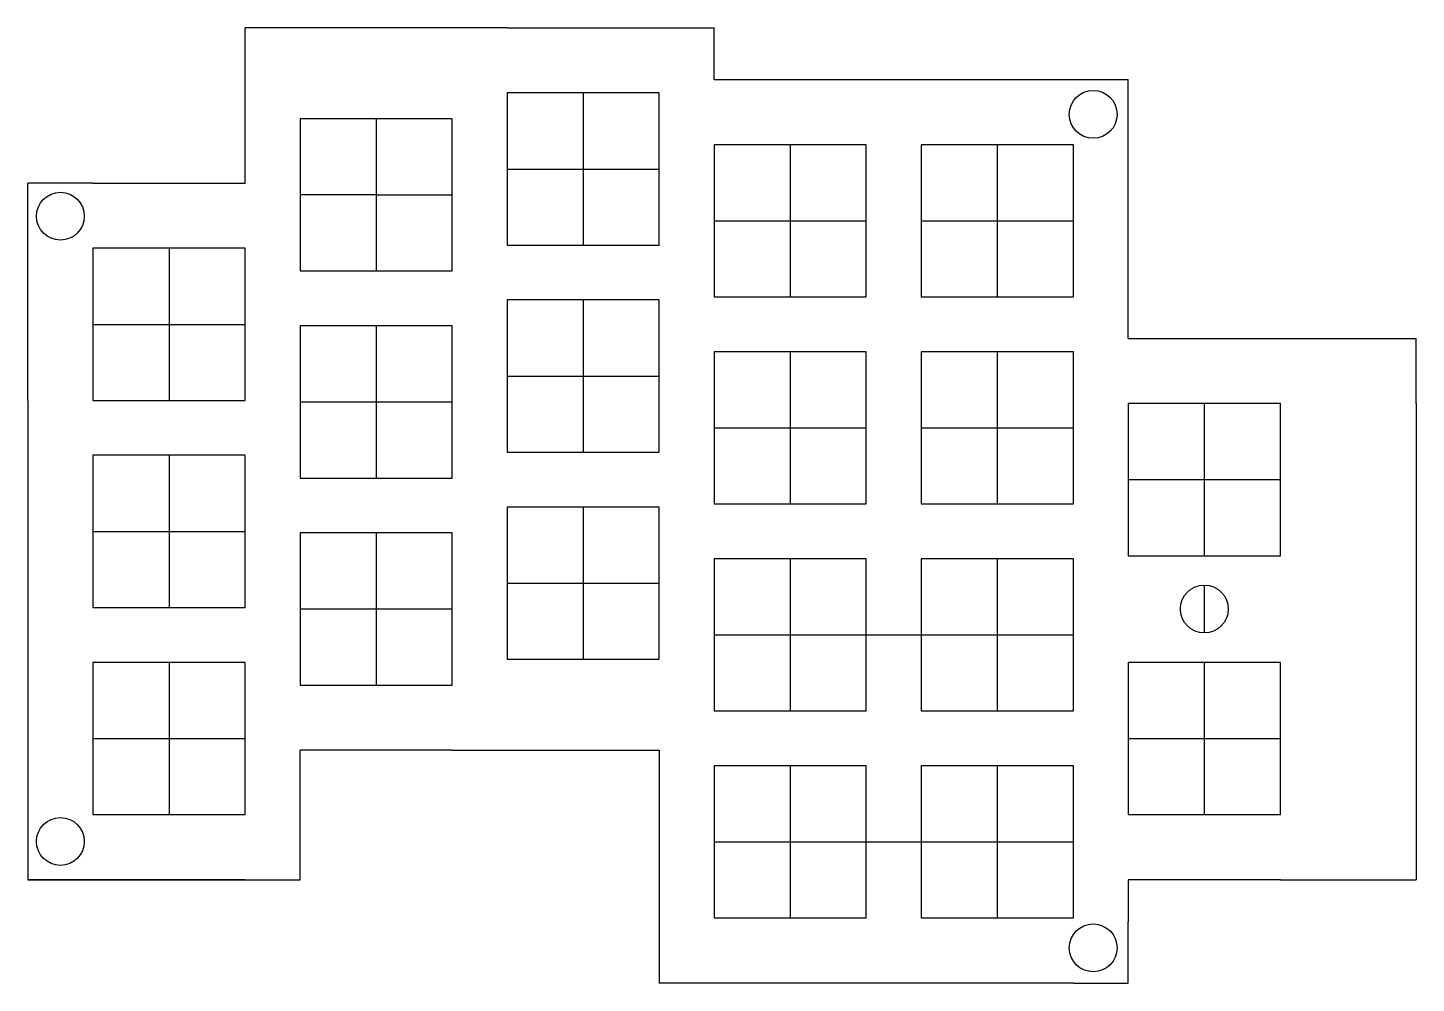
# Model space of a CAD drawing. Header units: millimetres. Extents: x 7 to 134, y 7 to 95.
import ezdxf

# ---------------------------------------------------------------- set-up
doc = ezdxf.new("R2010")
doc.units = ezdxf.units.MM
doc.layers.get('0').update_dxf_attribs({"linetype": 'CONTINUOUS'})

msp = doc.modelspace()

# ---------------------------------------------------------------- linework, layer by layer
for p, q in [((28.92, 94.54), (26.62, 94.54)), ((26.62, 80.25), (26.62, 94.54)), ((50.72, 94.54), (28.92, 94.54)), ((50.72, 94.54), (64.72, 94.54)), ((64.72, 94.54), (67.47, 94.54)), ((67.47, 94.54), (69.77, 94.54)), ((69.77, 89.78), (69.77, 94.54)), ((69.77, 89.78), (83.77, 89.78)), ((83.77, 89.78), (105.57, 89.78)), ((105.57, 89.78), (107.87, 89.78)), ((107.87, 65.96), (107.87, 89.78)), ((57.72, 88.54), (57.72, 74.54)), ((38.67, 86.16), (38.67, 72.16)), ((76.77, 83.78), (76.77, 69.78)), ((95.82, 83.78), (95.82, 69.78)), ((50.72, 81.54), (64.72, 81.54)), ((12.62, 80.25), (6.62, 80.25)), ((6.62, 74.25), (6.62, 80.25)), ((12.62, 80.25), (26.62, 80.25)), ((38.67, 79.16), (31.67, 79.16)), ((38.67, 79.16), (45.67, 79.16)), ((69.77, 76.78), (83.77, 76.78)), ((88.82, 76.78), (102.82, 76.78)), ((6.62, 60.25), (6.62, 74.25)), ((19.62, 74.25), (19.62, 60.25)), ((57.72, 69.49), (57.72, 55.49)), ((12.62, 67.25), (26.62, 67.25)), ((38.67, 67.11), (38.67, 53.11)), ((107.87, 65.96), (121.87, 65.96)), ((121.87, 65.96), (131.87, 65.96)), ((131.87, 65.96), (134.37, 65.96)), ((134.37, 59.96), (134.37, 65.96)), ((76.77, 64.73), (76.77, 50.73)), ((95.82, 64.73), (95.82, 50.73)), ((50.72, 62.49), (64.72, 62.49)), ((6.62, 60.25), (6.62, 16.15)), ((31.67, 60.11), (45.67, 60.11)), ((114.87, 59.96), (114.87, 45.96)), ((134.37, 59.96), (134.37, 45.96)), ((69.77, 57.73), (83.77, 57.73)), ((88.82, 57.73), (102.82, 57.73)), ((19.62, 55.2), (19.62, 48.2)), ((107.87, 52.96), (121.87, 52.96)), ((57.72, 50.44), (57.72, 36.44)), ((12.62, 48.2), (26.62, 48.2)), ((19.62, 48.2), (19.62, 41.2)), ((38.67, 48.06), (38.67, 34.06)), ((76.77, 45.68), (76.77, 31.68)), ((95.82, 45.68), (95.82, 31.68)), ((134.37, 45.96), (134.37, 16.15)), ((50.72, 43.44), (64.72, 43.44)), ((114.87, 43.26), (114.87, 38.86)), ((31.67, 41.06), (45.67, 41.06)), ((69.77, 38.68), (102.82, 38.68)), ((19.62, 36.15), (19.62, 22.15)), ((114.87, 36.15), (114.87, 22.15)), ((12.62, 29.15), (26.62, 29.15)), ((107.87, 29.15), (121.87, 29.15)), ((45.67, 28.06), (31.67, 28.06)), ((31.67, 16.15), (31.67, 28.06)), ((45.67, 28.06), (64.72, 28.06)), ((64.72, 28.06), (64.72, 6.63)), ((76.77, 26.63), (76.77, 12.63)), ((95.82, 26.63), (95.82, 12.63)), ((69.77, 19.63), (102.82, 19.63)), ((12.62, 16.15), (6.62, 16.15)), ((6.62, 16.15), (26.62, 16.15)), ((26.62, 16.15), (12.62, 16.15)), ((26.62, 16.15), (29.37, 16.15)), ((29.37, 16.15), (31.67, 16.15)), ((121.87, 16.15), (107.87, 16.15)), ((107.87, 16.15), (107.87, 12.28)), ((121.87, 16.15), (131.87, 16.15)), ((131.87, 16.15), (134.37, 16.15)), ((107.87, 6.63), (107.87, 12.28)), ((67.02, 6.63), (64.72, 6.63)), ((88.82, 6.63), (67.02, 6.63)), ((102.82, 6.63), (88.82, 6.63)), ((102.82, 6.63), (104.65, 6.63)), ((104.65, 6.63), (105.12, 6.63)), ((105.12, 6.63), (107.87, 6.63))]:
    msp.add_line(p, q)
for points in [[(64.72, 88.54), (50.72, 88.54), (50.72, 74.54), (64.72, 74.54)], [(45.67, 72.16), (45.67, 86.16), (31.67, 86.16), (31.67, 72.16)], [(83.77, 69.78), (83.77, 83.78), (69.77, 83.78), (69.77, 69.78)], [(102.82, 69.78), (102.82, 83.78), (88.82, 83.78), (88.82, 69.78)], [(26.62, 74.25), (12.62, 74.25), (12.62, 60.25), (26.62, 60.25)], [(50.72, 55.49), (64.72, 55.49), (64.72, 69.49), (50.72, 69.49)], [(45.67, 67.11), (31.67, 67.11), (31.67, 53.11), (45.67, 53.11)], [(83.77, 64.73), (69.77, 64.73), (69.77, 50.73), (83.77, 50.73)], [(88.82, 50.73), (102.82, 50.73), (102.82, 64.73), (88.82, 64.73)], [(121.87, 45.96), (121.87, 59.96), (107.87, 59.96), (107.87, 45.96)], [(12.62, 41.2), (26.62, 41.2), (26.62, 55.2), (12.62, 55.2)], [(64.72, 50.44), (50.72, 50.44), (50.72, 36.44), (64.72, 36.44)], [(31.67, 34.06), (45.67, 34.06), (45.67, 48.06), (31.67, 48.06)], [(83.77, 31.68), (83.77, 45.68), (69.77, 45.68), (69.77, 31.68)], [(88.82, 45.68), (88.82, 31.68), (102.82, 31.68), (102.82, 45.68)], [(12.62, 36.15), (12.62, 22.15), (26.62, 22.15), (26.62, 36.15)], [(107.87, 22.15), (121.87, 22.15), (121.87, 36.15), (107.87, 36.15)], [(69.77, 12.63), (83.77, 12.63), (83.77, 26.63), (69.77, 26.63)], [(102.82, 12.63), (102.82, 26.63), (88.82, 26.63), (88.82, 12.63)]]:
    msp.add_lwpolyline(points, close=True)
for centre in [(104.65, 86.57), (9.62, 77.2), (114.87, 41.06), (9.62, 19.67), (104.65, 9.88)]:
    msp.add_circle(centre, 2.2)

doc.saveas('drawing.dxf')
